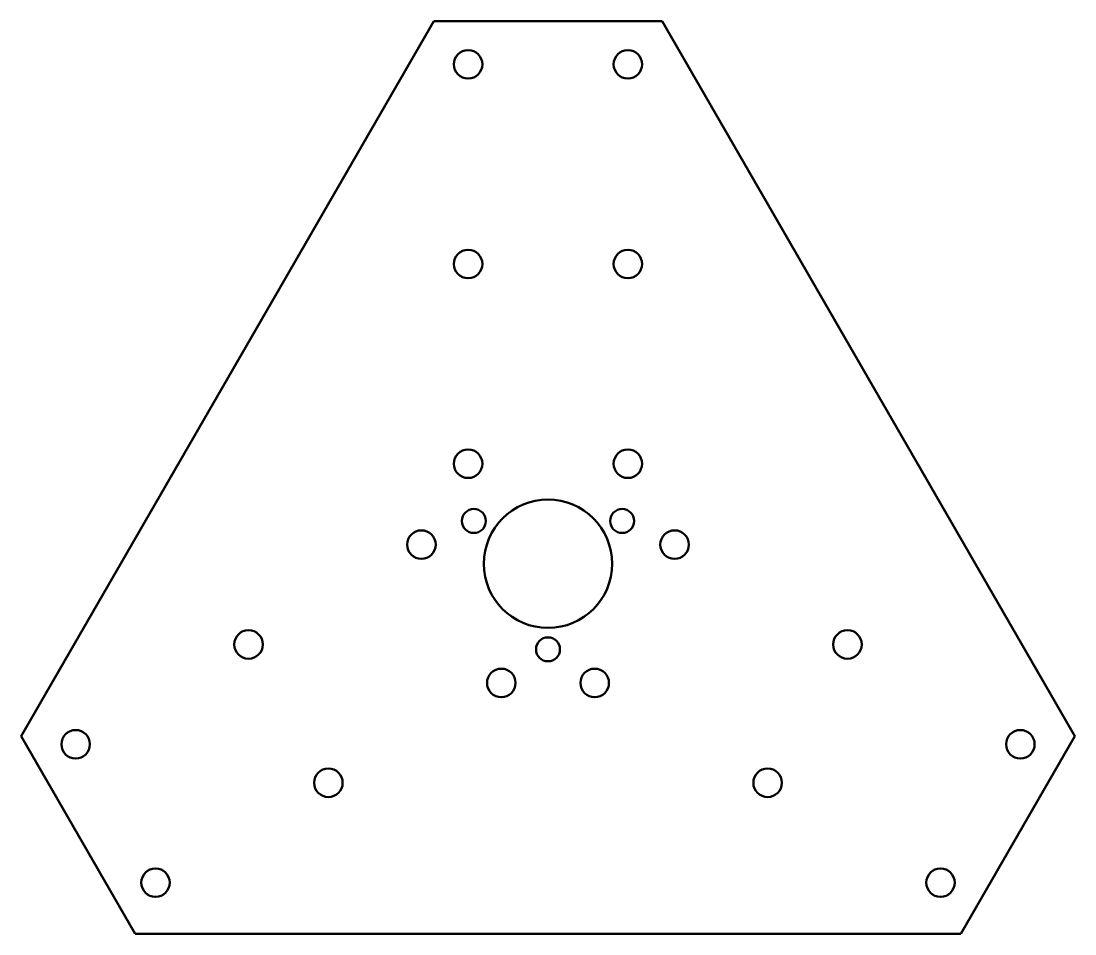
# Model space of a CAD drawing. Header units: inches. Extents: x 1.53 to 10.77, y 12.65 to 20.65.
import ezdxf

# ---------------------------------------------------------------- set-up
doc = ezdxf.new("R2010")
doc.units = ezdxf.units.IN
doc.header["$MEASUREMENT"] = 0
doc.layers.add('Visible (ANSI)', color=7, linetype='Continuous', lineweight=50)

msp = doc.modelspace()

# ---------------------------------------------------------------- linework, layer by layer
at = {"layer": 'Visible (ANSI)'}
for p, q in [((5.1496, 20.6511), (1.5308, 14.3832)), ((7.1496, 20.6511), (5.1496, 20.6511)), ((10.7684, 14.3832), (7.1496, 20.6511)), ((1.5308, 14.3832), (2.5308, 12.6511)), ((9.7684, 12.6511), (10.7684, 14.3832)), ((2.5308, 12.6511), (9.7684, 12.6511))]:
    msp.add_line(p, q, dxfattribs=at)
for centre, radius in [((5.4496, 20.272), 0.125), ((6.8496, 20.272), 0.125), ((5.4496, 18.522), 0.125), ((6.8496, 18.522), 0.125), ((5.4496, 16.772), 0.125), ((6.8496, 16.772), 0.125), ((6.1496, 15.8951), 0.5625), ((5.5001, 16.2701), 0.105), ((6.7992, 16.2701), 0.105), ((5.0402, 16.0629), 0.125), ((7.2591, 16.0629), 0.125), ((3.5247, 15.1879), 0.125), ((6.1496, 15.1451), 0.105), ((8.7746, 15.1879), 0.125), ((5.7402, 14.8505), 0.125), ((6.5591, 14.8505), 0.125), ((2.0091, 14.3129), 0.125), ((10.2902, 14.3129), 0.125), ((4.2247, 13.9755), 0.125), ((8.0746, 13.9755), 0.125), ((2.7091, 13.1005), 0.125), ((9.5902, 13.1005), 0.125)]:
    msp.add_circle(centre, radius, dxfattribs=at)

doc.saveas('drawing.dxf')
